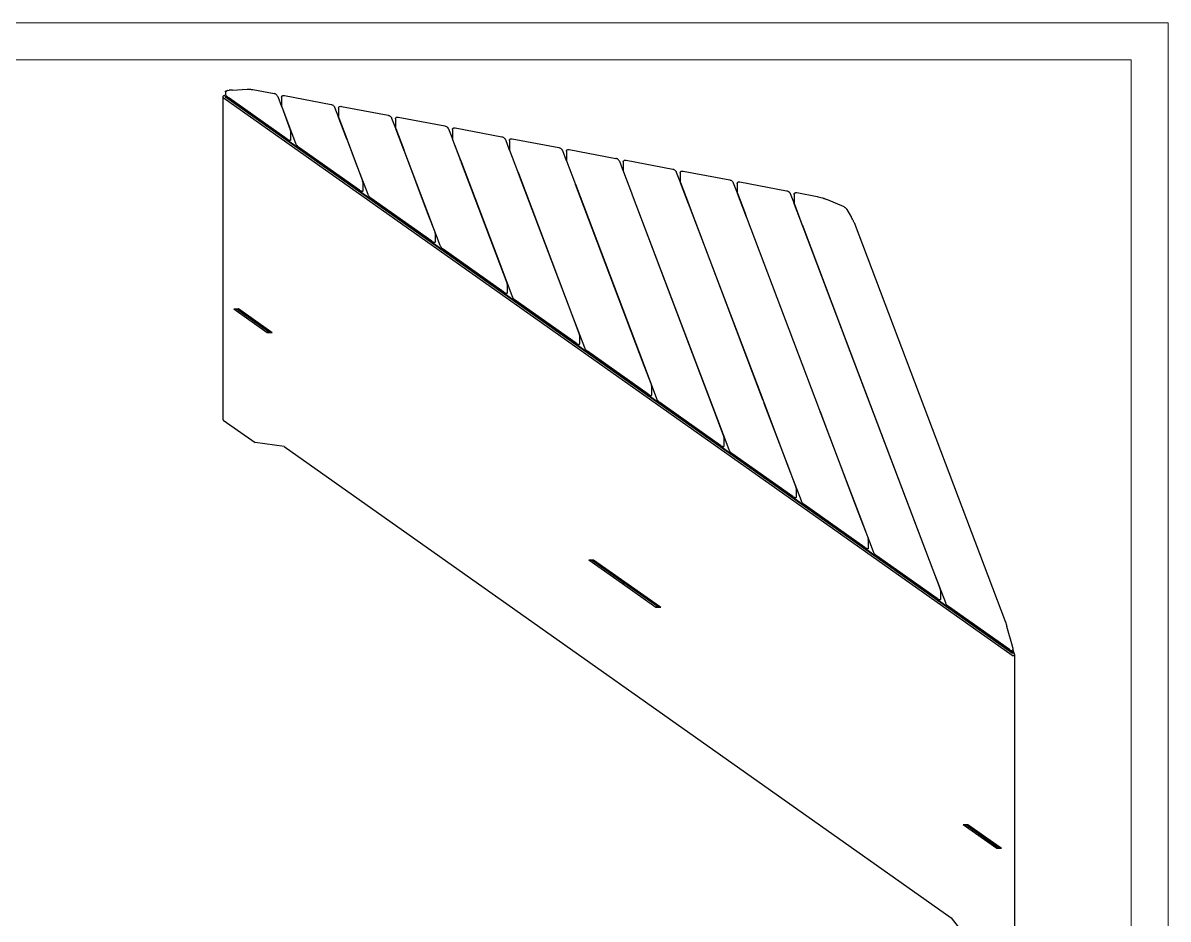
# Model space of a CAD drawing. Header units: millimetres. Extents: x -10 to 5396, y -36 to 3972.
# Drawn here: x 2988 to 5396, y 2087 to 3972 of the extents above; entities that cross this region are included whole.
import ezdxf

# ---------------------------------------------------------------- set-up
doc = ezdxf.new("R2010")
doc.units = ezdxf.units.MM
doc.layers.add('tabelka', color=155, linetype='Continuous')

msp = doc.modelspace()

# ---------------------------------------------------------------- linework, layer by layer
for p, q in [((3415.2, 3828.6), (3417.3, 3829.4)), ((3418.4, 3829.6), (3417.3, 3829.4)), ((3418.4, 3829.6), (3421.9, 3830.2)), ((3423.6, 3830.3), (3421.9, 3830.2)), ((3428.6, 3830.7), (3423.6, 3830.3)), ((3428.6, 3830.7), (3459.8, 3832.3)), ((3459.8, 3832.3), (3461.3, 3832.4)), ((3461.3, 3832.4), (3462.9, 3832.4)), ((3462.9, 3832.4), (3464.6, 3832.3)), ((3464.6, 3832.3), (3466.4, 3832.2)), ((3466.4, 3832.2), (3468.1, 3832)), ((3468.1, 3832), (3469.7, 3831.8)), ((3469.7, 3831.8), (3470.1, 3831.8)), ((3470.1, 3831.8), (3471.3, 3831.6)), ((3471.3, 3831.6), (3516.2, 3823.1)), ((3408.5, 3817), (3408.3, 3816.5)), ((3408.3, 3816.5), (3408.4, 3816)), ((3408.4, 3816), (3408.3, 3138.4)), ((3408.4, 3816), (3408.5, 3815.6)), ((3408.8, 3817.5), (3408.5, 3817)), ((3408.5, 3815.6), (3408.8, 3815.1)), ((3409.2, 3817.9), (3408.8, 3817.5)), ((3408.8, 3815.1), (3409.3, 3814.7)), ((3409.7, 3818.2), (3409.2, 3817.9)), ((3409.3, 3814.7), (5068.1, 2641.8)), ((3410.3, 3818.4), (3409.7, 3818.2)), ((3411, 3818.6), (3410.3, 3818.4)), ((3411.7, 3818.6), (3411, 3818.6)), ((3412.4, 3818.5), (3411.7, 3818.6)), ((3412.4, 3818.5), (3416.7, 3817.7)), ((3413.7, 3827.2), (3414.3, 3828.1)), ((3413.7, 3827.2), (3413.7, 3821.6)), ((3413.8, 3821.2), (3413.7, 3821.6)), ((3413.8, 3821.2), (3414.4, 3819.9)), ((3414.2, 3817.4), (5068.9, 2647.3)), ((3418, 3816.6), (3414.2, 3817.4)), ((3414.2, 3817.4), (3414.2, 3815.3)), ((5068.9, 2645.2), (3414.2, 3815.3)), ((3414.6, 3828.4), (3414.3, 3828.1)), ((3414.4, 3819.9), (3414.9, 3819.4)), ((3415.2, 3828.6), (3414.6, 3828.4)), ((3414.9, 3819.4), (3416.7, 3817.7)), ((3416.7, 3817.7), (3416.8, 3817.6)), ((3416.7, 3817.7), (3416.8, 3817.7)), ((3416.8, 3817.6), (3417.8, 3816.8)), ((3417.8, 3816.8), (3418, 3816.6)), ((3418, 3816.6), (3421, 3814.4)), ((3543.9, 3727.6), (3421, 3814.4)), ((3517.4, 3822.8), (3516.2, 3823.1)), ((3518.6, 3822.3), (3517.4, 3822.8)), ((3519.7, 3821.7), (3518.6, 3822.3)), ((3520.7, 3821), (3519.7, 3821.7)), ((3521.2, 3820.5), (3520.7, 3821)), ((3522.2, 3819.6), (3521.2, 3820.5)), ((3522.9, 3818.7), (3522.2, 3819.6)), ((3523.3, 3818), (3522.9, 3818.7)), ((3523.8, 3817), (3523.3, 3818)), ((3523.8, 3817), (3531.8, 3795.9)), ((3531.9, 3815.5), (3532, 3816.2)), ((3531.9, 3815.5), (3531.9, 3797.1)), ((3532, 3816.2), (3532.2, 3817)), ((3532.2, 3817), (3532.6, 3817.7)), ((3532.6, 3817.7), (3533.2, 3818.2)), ((3533.2, 3818.2), (3533.9, 3818.6)), ((3533.9, 3818.6), (3534.8, 3818.9)), ((3534.8, 3818.9), (3535.7, 3819)), ((3535.7, 3819), (3536.7, 3819.1)), ((3536.7, 3819.1), (3537.9, 3819)), ((3537.9, 3819), (3636, 3800.4)), ((3531.8, 3795.9), (3532.2, 3795.8)), ((3531.8, 3795.9), (3532.1, 3795)), ((3531.9, 3797.1), (3532.1, 3796)), ((3532.2, 3795.8), (3532.1, 3796)), ((3532.4, 3795), (3532.1, 3795)), ((3532.1, 3795), (3550.3, 3746.9)), ((3532.3, 3795.1), (3532.2, 3795.8)), ((3532.2, 3795.8), (3532.2, 3795.8)), ((3532.3, 3795.1), (3532.4, 3795)), ((3532.4, 3795), (3561.3, 3718.8)), ((3636, 3800.4), (3637.2, 3800.1)), ((3637.2, 3800.1), (3638.3, 3799.6)), ((3638.3, 3799.6), (3639.4, 3799)), ((3639.4, 3799), (3640.5, 3798.3)), ((3641, 3797.8), (3640.5, 3798.3)), ((3641, 3797.8), (3641.9, 3796.9)), ((3641.9, 3796.9), (3642.6, 3796.1)), ((3643, 3795.3), (3642.6, 3796.1)), ((3643, 3795.3), (3643.5, 3794.4)), ((3643.5, 3794.4), (3651.5, 3773.2)), ((3651.7, 3792.8), (3651.8, 3793.5)), ((3651.7, 3792.8), (3651.7, 3774.4)), ((3651.8, 3793.5), (3652, 3794.4)), ((3652, 3794.4), (3652.4, 3795)), ((3652.4, 3795), (3653, 3795.5)), ((3653, 3795.5), (3653.6, 3795.9)), ((3653.6, 3795.9), (3654.5, 3796.2)), ((3654.5, 3796.2), (3655.4, 3796.3)), ((3655.4, 3796.3), (3656.5, 3796.4)), ((3656.5, 3796.4), (3657.7, 3796.3)), ((3657.7, 3796.3), (3755.8, 3777.7)), ((3651.5, 3773.2), (3651.9, 3773.1)), ((3651.5, 3773.2), (3651.9, 3772.3)), ((3651.7, 3774.4), (3651.9, 3773.3)), ((3651.9, 3773.1), (3651.9, 3773.3)), ((3652.1, 3772.4), (3651.9, 3773.1)), ((3651.9, 3773.1), (3652, 3773.1)), ((3652.2, 3772.3), (3651.9, 3772.3)), ((3651.9, 3772.3), (3668.6, 3728.2)), ((3652.1, 3772.4), (3652.2, 3772.3)), ((3652.2, 3772.3), (3668.9, 3728.1)), ((3755.8, 3777.7), (3756.9, 3777.4)), ((3756.9, 3777.4), (3758.1, 3776.9)), ((3758.1, 3776.9), (3759.2, 3776.3)), ((3759.2, 3776.3), (3760.2, 3775.6)), ((3760.8, 3775.1), (3760.2, 3775.6)), ((3760.8, 3775.1), (3761.7, 3774.3)), ((3761.7, 3774.3), (3762.4, 3773.4)), ((3762.8, 3772.6), (3762.4, 3773.4)), ((3762.8, 3772.6), (3763.3, 3771.7)), ((3763.3, 3771.7), (3771.3, 3750.5)), ((3771.5, 3770.1), (3771.6, 3770.9)), ((3771.5, 3770.1), (3771.5, 3751.7)), ((3771.6, 3770.9), (3771.8, 3771.7)), ((3771.8, 3771.7), (3772.2, 3772.3)), ((3772.2, 3772.3), (3772.8, 3772.8)), ((3772.8, 3772.8), (3773.4, 3773.3)), ((3773.4, 3773.3), (3774.3, 3773.5)), ((3774.3, 3773.5), (3775.2, 3773.7)), ((3775.2, 3773.7), (3776.3, 3773.7)), ((3776.3, 3773.7), (3777.4, 3773.6)), ((3777.4, 3773.6), (3875.5, 3755)), ((3550.3, 3746.9), (3550.6, 3746.1)), ((3550.9, 3744.6), (3550.6, 3746.1)), ((3550.9, 3744.6), (3550.9, 3744)), ((3550.9, 3744), (3550.9, 3725.6)), ((3771.3, 3750.5), (3771.7, 3750.5)), ((3771.3, 3750.5), (3771.6, 3749.6)), ((3771.5, 3751.7), (3771.7, 3750.6)), ((3771.9, 3749.6), (3771.6, 3749.6)), ((3771.6, 3749.6), (3788.4, 3705.5)), ((3771.7, 3750.5), (3771.7, 3750.6)), ((3771.9, 3749.7), (3771.7, 3750.5)), ((3771.7, 3750.5), (3771.7, 3750.4)), ((3771.9, 3749.7), (3771.9, 3749.6)), ((3771.9, 3749.6), (3788.7, 3705.4)), ((3875.5, 3755), (3876.7, 3754.7)), ((3876.7, 3754.7), (3877.9, 3754.2)), ((3877.9, 3754.2), (3879, 3753.6)), ((3879, 3753.6), (3880, 3752.9)), ((3880.5, 3752.4), (3880, 3752.9)), ((3880.5, 3752.4), (3881.5, 3751.6)), ((3881.5, 3751.6), (3882.2, 3750.7)), ((3882.6, 3749.9), (3882.2, 3750.7)), ((3882.6, 3749.9), (3883.1, 3749)), ((3883.1, 3749), (3891.1, 3727.8)), ((3891.2, 3747.4), (3891.3, 3748.2)), ((3891.2, 3747.4), (3891.2, 3729)), ((3891.3, 3748.2), (3891.5, 3749)), ((3891.5, 3749), (3891.9, 3749.6)), ((3891.9, 3749.6), (3892.5, 3750.1)), ((3892.5, 3750.1), (3893.2, 3750.6)), ((3893.2, 3750.6), (3894.1, 3750.8)), ((3894.1, 3750.8), (3895, 3751)), ((3895, 3751), (3896, 3751)), ((3896, 3751), (3897.2, 3750.9)), ((3897.2, 3750.9), (3995.3, 3732.3)), ((3543.9, 3727.6), (3546.1, 3726.1)), ((3547.2, 3725.4), (3546.1, 3726.1)), ((3548.1, 3725), (3547.2, 3725.4)), ((3549.3, 3724.6), (3548.1, 3725)), ((3549.9, 3724.5), (3549.3, 3724.6)), ((3550.4, 3724.7), (3549.9, 3724.5)), ((3550.7, 3725.2), (3550.4, 3724.7)), ((3550.7, 3725.2), (3550.9, 3725.6)), ((3561.3, 3718.8), (3561.7, 3717.8)), ((3561.7, 3717.8), (3562.1, 3717)), ((3562.1, 3717), (3562.8, 3715.9)), ((3562.8, 3715.9), (3563.5, 3714.8)), ((3563.5, 3714.8), (3564.4, 3713.7)), ((3564.4, 3713.7), (3565.4, 3712.7)), ((3565.4, 3712.7), (3566.4, 3711.8)), ((3566.4, 3711.8), (3566.9, 3711.3)), ((3566.9, 3711.3), (3567.8, 3710.6)), ((3695.7, 3620.2), (3567.8, 3710.6)), ((3668.9, 3728.1), (3668.6, 3728.2)), ((3668.6, 3728.2), (3669.5, 3725.9)), ((3668.9, 3728.1), (3669.8, 3725.8)), ((3669.8, 3725.8), (3669.5, 3725.9)), ((3669.5, 3725.9), (3670.3, 3723.6)), ((3669.8, 3725.8), (3670.6, 3723.6)), ((3670.6, 3723.6), (3670.3, 3723.6)), ((3670.3, 3723.6), (3686.6, 3680.7)), ((3670.6, 3723.6), (3687, 3680.5)), ((3891.1, 3727.8), (3891.5, 3727.8)), ((3891.1, 3727.8), (3891.4, 3726.9)), ((3891.2, 3729), (3891.4, 3727.9)), ((3891.5, 3727.8), (3891.4, 3727.9)), ((3891.7, 3726.9), (3891.4, 3726.9)), ((3891.4, 3726.9), (3908.2, 3682.8)), ((3891.6, 3727), (3891.5, 3727.8)), ((3891.5, 3727.8), (3891.5, 3727.8)), ((3891.6, 3727), (3891.7, 3726.9)), ((3891.7, 3726.9), (3908.4, 3682.7)), ((3995.3, 3732.3), (3996.5, 3732)), ((3996.5, 3732), (3997.6, 3731.5)), ((3997.6, 3731.5), (3998.7, 3730.9)), ((3998.7, 3730.9), (3999.8, 3730.2)), ((4000.3, 3729.7), (3999.8, 3730.2)), ((4000.3, 3729.7), (4001.2, 3728.9)), ((4001.2, 3728.9), (4001.9, 3728)), ((4002.4, 3727.2), (4001.9, 3728)), ((4002.4, 3727.2), (4002.8, 3726.3)), ((4002.8, 3726.3), (4010.8, 3705.1)), ((4011, 3724.7), (4011.1, 3725.5)), ((4011, 3724.7), (4011, 3706.3)), ((4011.1, 3725.5), (4011.3, 3726.3)), ((4011.3, 3726.3), (4011.7, 3726.9)), ((4011.7, 3726.9), (4012.3, 3727.4)), ((4012.3, 3727.4), (4013, 3727.9)), ((4013, 3727.9), (4013.8, 3728.1)), ((4013.8, 3728.1), (4014.7, 3728.3)), ((4014.7, 3728.3), (4015.8, 3728.3)), ((4015.8, 3728.3), (4017, 3728.2)), ((4017, 3728.2), (4115.1, 3709.6)), ((4115.1, 3709.6), (4116.2, 3709.3)), ((4116.2, 3709.3), (4117.4, 3708.9)), ((3788.7, 3705.4), (3788.4, 3705.5)), ((3788.4, 3705.5), (3789.2, 3703.2)), ((3788.7, 3705.4), (3789.5, 3703.1)), ((3789.5, 3703.1), (3789.2, 3703.2)), ((3789.2, 3703.2), (3790.1, 3700.9)), ((3789.5, 3703.1), (3790.4, 3700.9)), ((3790.4, 3700.9), (3790.1, 3700.9)), ((3790.1, 3700.9), (3838.4, 3573.4)), ((3790.4, 3700.9), (3838.8, 3573.1)), ((4010.8, 3705.1), (4011.3, 3705.1)), ((4010.8, 3705.1), (4011.2, 3704.3)), ((4011, 3706.3), (4011.2, 3705.2)), ((4011.3, 3705.1), (4011.2, 3705.2)), ((4011.5, 3704.2), (4011.2, 3704.3)), ((4011.2, 3704.3), (4027.9, 3660.1)), ((4011.4, 3704.4), (4011.3, 3705.1)), ((4011.3, 3705.1), (4011.3, 3705.1)), ((4011.4, 3704.4), (4011.5, 3704.2)), ((4011.5, 3704.2), (4028.2, 3660)), ((4117.4, 3708.9), (4118.5, 3708.2)), ((4118.5, 3708.2), (4119.5, 3707.5)), ((4120.1, 3707), (4119.5, 3707.5)), ((4120.1, 3707), (4121, 3706.2)), ((4121, 3706.2), (4121.7, 3705.3)), ((4122.1, 3704.5), (4121.7, 3705.3)), ((4122.1, 3704.5), (4122.6, 3703.6)), ((4122.6, 3703.6), (4130.6, 3682.5)), ((4130.8, 3702), (4130.9, 3702.8)), ((4130.8, 3702), (4130.8, 3683.6)), ((4130.9, 3702.8), (4131.1, 3703.6)), ((4131.1, 3703.6), (4131.5, 3704.2)), ((4131.5, 3704.2), (4132.1, 3704.7)), ((4132.1, 3704.7), (4132.7, 3705.2)), ((4132.7, 3705.2), (4133.6, 3705.5)), ((4133.6, 3705.5), (4134.5, 3705.6)), ((4134.5, 3705.6), (4135.6, 3705.6)), ((4135.6, 3705.6), (4136.7, 3705.5)), ((4136.7, 3705.5), (4234.8, 3686.9)), ((4236, 3686.6), (4234.8, 3686.9)), ((4237.2, 3686.2), (4236, 3686.6)), ((4238.3, 3685.6), (4237.2, 3686.2)), ((4239.3, 3684.8), (4238.3, 3685.6)), ((3686.6, 3680.7), (3687, 3680.5)), ((3686.6, 3680.7), (3702.2, 3639.6)), ((3687, 3680.5), (3713.1, 3611.4)), ((3908.4, 3682.7), (3908.2, 3682.8)), ((3908.2, 3682.8), (3909, 3680.5)), ((3908.4, 3682.7), (3909.3, 3680.4)), ((3909.3, 3680.4), (3909, 3680.5)), ((3909, 3680.5), (3909.9, 3678.2)), ((3909.3, 3680.4), (3910.2, 3678.2)), ((3910.2, 3678.2), (3909.9, 3678.2)), ((3909.9, 3678.2), (3990.3, 3466)), ((3910.2, 3678.2), (3990.7, 3465.7)), ((4130.6, 3682.5), (4131, 3682.4)), ((4130.6, 3682.5), (4130.9, 3681.6)), ((4130.8, 3683.6), (4131, 3682.5)), ((4131.2, 3681.5), (4130.9, 3681.6)), ((4130.9, 3681.6), (4147.7, 3637.4)), ((4131, 3682.4), (4131, 3682.5)), ((4131.2, 3681.7), (4131, 3682.4)), ((4131, 3682.4), (4131, 3682.4)), ((4131.2, 3681.7), (4131.2, 3681.5)), ((4131.2, 3681.5), (4148, 3637.3)), ((4239.8, 3684.4), (4239.3, 3684.8)), ((4240.8, 3683.5), (4239.8, 3684.4)), ((4241.5, 3682.6), (4240.8, 3683.5)), ((4241.9, 3681.8), (4241.5, 3682.6)), ((4242.4, 3680.9), (4241.9, 3681.8)), ((4242.4, 3680.9), (4250.4, 3659.8)), ((4250.5, 3679.3), (4250.6, 3680.1)), ((4250.5, 3679.3), (4250.5, 3660.9)), ((4250.5, 3660.9), (4250.8, 3659.9)), ((4250.6, 3680.1), (4250.8, 3680.9)), ((4250.8, 3680.9), (4251.2, 3681.5)), ((4251.2, 3681.5), (4251.8, 3682)), ((4251.8, 3682), (4252.5, 3682.5)), ((4252.5, 3682.5), (4253.4, 3682.8)), ((4253.4, 3682.8), (4254.3, 3682.9)), ((4254.3, 3682.9), (4255.3, 3683)), ((4255.3, 3683), (4256.5, 3682.8)), ((4256.5, 3682.8), (4354.6, 3664.2)), ((4354.6, 3664.2), (4355.8, 3663.9)), ((4355.8, 3663.9), (4356.9, 3663.5)), ((4356.9, 3663.5), (4358, 3662.9)), ((4358, 3662.9), (4359.1, 3662.1)), ((4359.6, 3661.7), (4359.1, 3662.1)), ((4359.6, 3661.7), (4360.5, 3660.8)), ((4360.5, 3660.8), (4361.2, 3659.9)), ((3702.2, 3639.6), (3702.4, 3638.7)), ((3702.8, 3637.2), (3702.4, 3638.7)), ((3702.8, 3637.2), (3702.8, 3636.6)), ((4028.2, 3660), (4027.9, 3660.1)), ((4027.9, 3660.1), (4028.8, 3657.8)), ((4028.2, 3660), (4029.1, 3657.7)), ((4029.1, 3657.7), (4028.8, 3657.8)), ((4028.8, 3657.8), (4029.6, 3655.5)), ((4029.1, 3657.7), (4029.9, 3655.5)), ((4029.9, 3655.5), (4029.6, 3655.5)), ((4029.6, 3655.5), (4142.2, 3358.6)), ((4029.9, 3655.5), (4142.5, 3358.3)), ((4148, 3637.3), (4147.7, 3637.4)), ((4147.7, 3637.4), (4148.6, 3635.1)), ((4148, 3637.3), (4148.8, 3635.1)), ((4250.4, 3659.8), (4250.8, 3659.7)), ((4250.4, 3659.8), (4250.7, 3658.9)), ((4251, 3658.8), (4250.7, 3658.9)), ((4250.7, 3658.9), (4267.5, 3614.7)), ((4250.8, 3659.7), (4250.8, 3659.9)), ((4250.9, 3659), (4250.8, 3659.7)), ((4250.8, 3659.7), (4250.8, 3659.7)), ((4250.9, 3659), (4251, 3658.8)), ((4251, 3658.8), (4267.7, 3614.7)), ((4361.7, 3659.1), (4361.2, 3659.9)), ((4361.7, 3659.1), (4362.1, 3658.2)), ((4362.1, 3658.2), (4370.1, 3637.1)), ((4370.1, 3637.1), (4370.6, 3637)), ((4370.1, 3637.1), (4370.5, 3636.2)), ((4370.3, 3656.6), (4370.4, 3657.4)), ((4370.3, 3656.6), (4370.3, 3638.2)), ((4370.3, 3638.2), (4370.5, 3637.2)), ((4370.4, 3657.4), (4370.6, 3658.2)), ((4370.6, 3637), (4370.5, 3637.2)), ((4370.6, 3658.2), (4371, 3658.9)), ((4370.7, 3636.3), (4370.6, 3637)), ((4370.6, 3637), (4370.6, 3637)), ((4371, 3658.9), (4371.6, 3659.3)), ((4371.6, 3659.3), (4372.3, 3659.8)), ((4372.3, 3659.8), (4373.1, 3660.1)), ((4373.1, 3660.1), (4374, 3660.2)), ((4374, 3660.2), (4375.1, 3660.3)), ((4375.1, 3660.3), (4376.3, 3660.1)), ((4376.3, 3660.1), (4474.4, 3641.5)), ((4474.4, 3641.5), (4475.5, 3641.2)), ((4475.5, 3641.2), (4476.7, 3640.8)), ((4476.7, 3640.8), (4477.8, 3640.2)), ((4477.8, 3640.2), (4478.8, 3639.5)), ((4479.4, 3639), (4478.8, 3639.5)), ((4479.4, 3639), (4480.3, 3638.1)), ((4480.3, 3638.1), (4481, 3637.2)), ((4481.4, 3636.4), (4481, 3637.2)), ((4491.4, 3636.7), (4492, 3637.1)), ((4492, 3637.1), (4492.9, 3637.4)), ((4492.9, 3637.4), (4493.8, 3637.5)), ((4493.8, 3637.5), (4494.9, 3637.6)), ((4494.9, 3637.6), (4496, 3637.4)), ((4496, 3637.4), (4594.1, 3618.9)), ((3695.7, 3620.2), (3698, 3618.7)), ((3699, 3618), (3698, 3618.7)), ((3700, 3617.6), (3699, 3618)), ((3701.1, 3617.2), (3700, 3617.6)), ((3701.8, 3617.1), (3701.1, 3617.2)), ((3702.2, 3617.3), (3701.8, 3617.1)), ((3702.6, 3617.8), (3702.2, 3617.3)), ((3702.6, 3617.8), (3702.8, 3618.2)), ((3702.8, 3636.6), (3702.8, 3618.2)), ((4148.8, 3635.1), (4148.6, 3635.1)), ((4148.6, 3635.1), (4149.4, 3632.9)), ((4148.8, 3635.1), (4149.7, 3632.8)), ((4149.7, 3632.8), (4149.4, 3632.9)), ((4149.4, 3632.9), (4294, 3251.2)), ((4149.7, 3632.8), (4294.4, 3251)), ((4267.7, 3614.7), (4267.5, 3614.7)), ((4267.5, 3614.7), (4268.3, 3612.4)), ((4267.7, 3614.7), (4268.6, 3612.4)), ((4370.8, 3636.1), (4370.5, 3636.2)), ((4370.5, 3636.2), (4387.2, 3592)), ((4370.7, 3636.3), (4370.8, 3636.1)), ((4370.8, 3636.1), (4387.5, 3592)), ((4481.4, 3636.4), (4481.9, 3635.5)), ((4481.9, 3635.5), (4489.9, 3614.4)), ((4489.9, 3614.4), (4490.3, 3614.3)), ((4489.9, 3614.4), (4490.3, 3613.5)), ((4490.1, 3633.9), (4490.2, 3634.7)), ((4490.1, 3633.9), (4490.1, 3615.5)), ((4490.1, 3615.5), (4490.3, 3614.5)), ((4490.2, 3634.7), (4490.4, 3635.5)), ((4490.3, 3614.3), (4490.3, 3614.5)), ((4490.5, 3613.6), (4490.3, 3614.3)), ((4490.3, 3614.3), (4490.3, 3614.3)), ((4490.5, 3613.4), (4490.3, 3613.5)), ((4490.3, 3613.5), (4507, 3569.3)), ((4490.4, 3635.5), (4490.8, 3636.2)), ((4490.5, 3613.6), (4490.5, 3613.4)), ((4490.5, 3613.4), (4507.3, 3569.3)), ((4490.8, 3636.2), (4491.4, 3636.7)), ((4594.1, 3618.9), (4595.3, 3618.6)), ((4595.3, 3618.6), (4596.5, 3618.1)), ((4596.5, 3618.1), (4597.6, 3617.5)), ((4597.6, 3617.5), (4598.6, 3616.8)), ((4599.1, 3616.3), (4598.6, 3616.8)), ((4599.1, 3616.3), (4600.1, 3615.4)), ((4600.1, 3615.4), (4600.8, 3614.5)), ((4601.2, 3613.8), (4600.8, 3614.5)), ((4601.2, 3613.8), (4601.7, 3612.8)), ((4601.7, 3612.8), (4609.7, 3591.7)), ((4609.9, 3612), (4610.2, 3612.8)), ((4610.2, 3612.8), (4610.5, 3613.5)), ((4610.5, 3613.5), (4611.1, 3614)), ((4611.1, 3614), (4611.8, 3614.4)), ((4611.8, 3614.4), (4612.7, 3614.7)), ((4612.7, 3614.7), (4613.6, 3614.8)), ((4613.6, 3614.8), (4614.6, 3614.9)), ((4614.6, 3614.9), (4615.8, 3614.8)), ((4615.8, 3614.8), (4658.3, 3606.7)), ((3713.1, 3611.4), (3713.6, 3610.4)), ((3713.6, 3610.4), (3714, 3609.6)), ((3714, 3609.6), (3714.6, 3608.6)), ((3714.6, 3608.6), (3715.4, 3607.5)), ((3715.4, 3607.5), (3716.3, 3606.4)), ((3716.3, 3606.4), (3717.3, 3605.3)), ((3717.3, 3605.3), (3718.2, 3604.4)), ((3718.2, 3604.4), (3718.8, 3603.9)), ((3718.8, 3603.9), (3719.7, 3603.2)), ((3847.6, 3512.8), (3719.7, 3603.2)), ((4268.6, 3612.4), (4268.3, 3612.4)), ((4268.3, 3612.4), (4269.2, 3610.2)), ((4268.6, 3612.4), (4269.5, 3610.1)), ((4269.5, 3610.1), (4269.2, 3610.2)), ((4269.2, 3610.2), (4445.9, 3143.8)), ((4269.5, 3610.1), (4446.3, 3143.6)), ((4387.5, 3592), (4387.2, 3592)), ((4387.2, 3592), (4388.1, 3589.7)), ((4387.5, 3592), (4388.4, 3589.7)), ((4388.4, 3589.7), (4388.1, 3589.7)), ((4388.1, 3589.7), (4388.9, 3587.5)), ((4388.4, 3589.7), (4389.2, 3587.4)), ((4609.7, 3591.7), (4610.1, 3591.6)), ((4609.7, 3591.7), (4610, 3590.8)), ((4609.8, 3611.2), (4609.9, 3612)), ((4609.8, 3611.2), (4609.8, 3592.9)), ((4609.8, 3592.9), (4610.1, 3591.8)), ((4610.3, 3590.7), (4610, 3590.8)), ((4610, 3590.8), (4626.8, 3546.6)), ((4610.1, 3591.6), (4610.1, 3591.8)), ((4610.3, 3590.9), (4610.1, 3591.6)), ((4610.1, 3591.6), (4610.1, 3591.6)), ((4610.3, 3590.9), (4610.3, 3590.7)), ((4610.3, 3590.7), (4627, 3546.6)), ((4658.3, 3606.7), (4660.3, 3606.3)), ((4660.4, 3606.2), (4660.3, 3606.3)), ((4660.4, 3606.2), (4663.1, 3605.5)), ((4663.1, 3605.5), (4666.2, 3604.6)), ((4666.2, 3604.6), (4669.3, 3603.6)), ((4669.3, 3603.6), (4669.5, 3603.6)), ((4669.5, 3603.6), (4670.9, 3603.1)), ((4670.9, 3603.1), (4672.5, 3602.6)), ((4673, 3602.4), (4672.5, 3602.6)), ((4673, 3602.4), (4673.5, 3602.2)), ((4673.5, 3602.2), (4676.3, 3601.2)), ((4673.5, 3602.2), (4673.5, 3602.2)), ((4676.3, 3601.2), (4678.8, 3600.3)), ((4715, 3584.7), (4678.8, 3600.3)), ((3838.4, 3573.4), (3838.8, 3573.1)), ((3838.4, 3573.4), (3854.1, 3532.2)), ((3838.8, 3573.1), (3865, 3504)), ((4389.2, 3587.4), (4388.9, 3587.5)), ((4388.9, 3587.5), (4543.4, 3179.9)), ((4389.2, 3587.4), (4543.7, 3179.8)), ((4507.3, 3569.3), (4507, 3569.3)), ((4507, 3569.3), (4507.9, 3567)), ((4507.3, 3569.3), (4508.1, 3567)), ((4508.1, 3567), (4507.9, 3567)), ((4507.9, 3567), (4508.7, 3564.8)), ((4508.1, 3567), (4509, 3564.7)), ((4509, 3564.7), (4508.7, 3564.8)), ((4508.7, 3564.8), (4663.2, 3157.2)), ((4509, 3564.7), (4663.5, 3157.1)), ((4715, 3584.7), (4715.6, 3584.4)), ((4715.6, 3584.4), (4716.2, 3584.1)), ((4716.2, 3584.1), (4716.8, 3583.7)), ((4716.8, 3583.7), (4717.3, 3583.4)), ((4717.3, 3583.4), (4717.7, 3583)), ((4718.6, 3582.3), (4717.7, 3583)), ((4718.6, 3582.3), (4719.1, 3581.8)), ((4719.9, 3580.8), (4719.1, 3581.8)), ((4719.9, 3580.8), (4720.3, 3580.3)), ((4720.3, 3580.3), (4721, 3579.1)), ((4721, 3579.1), (4730.7, 3562.3)), ((4627, 3546.6), (4626.8, 3546.6)), ((4626.8, 3546.6), (4627.6, 3544.4)), ((4627, 3546.6), (4627.9, 3544.3)), ((4627.9, 3544.3), (4627.6, 3544.4)), ((4627.6, 3544.4), (4628.5, 3542.1)), ((4627.9, 3544.3), (4628.8, 3542)), ((4628.8, 3542), (4628.5, 3542.1)), ((4628.5, 3542.1), (4719.2, 3302.6)), ((4719.2, 3303.3), (4628.8, 3542)), ((4731.5, 3560.8), (4730.7, 3562.3)), ((4732.4, 3559.1), (4731.5, 3560.8)), ((4733.2, 3557.5), (4732.4, 3559.1)), ((4734, 3555.9), (4733.2, 3557.5)), ((4734, 3555.9), (4734.4, 3555.2)), ((4735, 3553.9), (4734.4, 3555.2)), ((4735.5, 3553), (4735, 3553.9)), ((4735.8, 3552.3), (4735.5, 3553)), ((4735.8, 3552.3), (5054.5, 2711.3)), ((3854.1, 3532.2), (3854.3, 3531.3)), ((3854.7, 3529.9), (3854.3, 3531.3)), ((3854.7, 3529.9), (3854.7, 3529.2)), ((3854.7, 3529.2), (3854.7, 3510.8)), ((3847.6, 3512.8), (3849.8, 3511.3)), ((3850.9, 3510.6), (3849.8, 3511.3)), ((3851.8, 3510.2), (3850.9, 3510.6)), ((3853, 3509.8), (3851.8, 3510.2)), ((3853.7, 3509.7), (3853, 3509.8)), ((3854.1, 3509.9), (3853.7, 3509.7)), ((3854.5, 3510.4), (3854.1, 3509.9)), ((3854.5, 3510.4), (3854.7, 3510.8)), ((3865, 3504), (3865.4, 3503)), ((3865.4, 3503), (3865.9, 3502.2)), ((3865.9, 3502.2), (3866.5, 3501.2)), ((3866.5, 3501.2), (3867.3, 3500.1)), ((3867.3, 3500.1), (3868.2, 3499)), ((3868.2, 3499), (3869.1, 3498)), ((3869.1, 3498), (3870.1, 3497)), ((3870.1, 3497), (3870.6, 3496.6)), ((3870.6, 3496.6), (3871.6, 3495.8)), ((3999.4, 3405.4), (3871.6, 3495.8)), ((3990.3, 3466), (3990.7, 3465.7)), ((3990.3, 3466), (4005.9, 3424.8)), ((3990.7, 3465.7), (4016.9, 3396.6)), ((4005.9, 3424.8), (4006.2, 3423.9)), ((4006.5, 3422.5), (4006.2, 3423.9)), ((4006.5, 3422.5), (4006.5, 3421.8)), ((4006.5, 3421.8), (4006.5, 3403.5)), ((3999.4, 3405.4), (4001.7, 3403.9)), ((4002.8, 3403.3), (4001.7, 3403.9)), ((4003.7, 3402.9), (4002.8, 3403.3)), ((4004.9, 3402.4), (4003.7, 3402.9)), ((4005.5, 3402.4), (4004.9, 3402.4)), ((4006, 3402.5), (4005.5, 3402.4)), ((4006.3, 3403), (4006, 3402.5)), ((4006.3, 3403), (4006.5, 3403.5)), ((4016.9, 3396.6), (4017.3, 3395.7)), ((4017.3, 3395.7), (4017.7, 3394.9)), ((4017.7, 3394.9), (4018.3, 3393.8)), ((4018.3, 3393.8), (4019.1, 3392.7)), ((4019.1, 3392.7), (4020, 3391.6)), ((4020, 3391.6), (4021, 3390.6)), ((4021, 3390.6), (4022, 3389.7)), ((4022, 3389.7), (4022.5, 3389.2)), ((4022.5, 3389.2), (4023.4, 3388.5)), ((4151.3, 3298), (4023.4, 3388.5)), ((3431.2, 3370.7), (3501.9, 3320.7)), ((3431.2, 3370.7), (3436.8, 3370.7)), ((3436.8, 3370.7), (3441.1, 3370.8)), ((3436.8, 3370.7), (3504.7, 3322.7)), ((3441.1, 3370.8), (3509, 3322.7)), ((4142.2, 3358.6), (4142.5, 3358.3)), ((4142.2, 3358.6), (4157.8, 3317.4)), ((4142.5, 3358.3), (4168.7, 3289.3)), ((3501.9, 3320.7), (3504.7, 3322.7)), ((3501.9, 3320.7), (3511.8, 3320.8)), ((3504.7, 3322.7), (3509, 3322.7)), ((3509, 3322.7), (3511.8, 3320.8)), ((4157.8, 3317.4), (4158, 3316.5)), ((4158.4, 3315.1), (4158, 3316.5)), ((4158.4, 3315.1), (4158.4, 3314.5)), ((4158.4, 3314.5), (4158.4, 3296.1)), ((4719.2, 3302.6), (4719.2, 3303.3)), ((4719.2, 3303.3), (4719.5, 3302.6)), ((4719.2, 3302.6), (4719.5, 3301.9)), ((4719.5, 3302.6), (4719.5, 3301.9)), ((4719.5, 3302.6), (4901.8, 2821.5)), ((4719.5, 3301.9), (4901.5, 2821.7)), ((4151.3, 3298), (4153.6, 3296.5)), ((4154.6, 3295.9), (4153.6, 3296.5)), ((4155.5, 3295.5), (4154.6, 3295.9)), ((4156.7, 3295.1), (4155.5, 3295.5)), ((4157.4, 3295), (4156.7, 3295.1)), ((4157.8, 3295.2), (4157.4, 3295)), ((4158.2, 3295.7), (4157.8, 3295.2)), ((4158.2, 3295.7), (4158.4, 3296.1)), ((4168.7, 3289.3), (4169.2, 3288.3)), ((4169.2, 3288.3), (4169.6, 3287.5)), ((4169.6, 3287.5), (4170.2, 3286.4)), ((4170.2, 3286.4), (4171, 3285.3)), ((4171, 3285.3), (4171.9, 3284.2)), ((4171.9, 3284.2), (4172.8, 3283.2)), ((4172.8, 3283.2), (4173.8, 3282.3)), ((4173.8, 3282.3), (4174.4, 3281.8)), ((4174.4, 3281.8), (4175.3, 3281.1)), ((4303.2, 3190.7), (4175.3, 3281.1)), ((4294, 3251.2), (4294.4, 3251)), ((4294, 3251.2), (4309.6, 3210)), ((4294.4, 3251), (4320.6, 3181.9)), ((4309.6, 3210), (4309.9, 3209.2)), ((4310.2, 3207.7), (4309.9, 3209.2)), ((4310.2, 3207.7), (4310.2, 3207.1)), ((4310.2, 3207.1), (4310.2, 3188.7)), ((4303.2, 3190.7), (4305.4, 3189.2)), ((4306.5, 3188.5), (4305.4, 3189.2)), ((4307.4, 3188.1), (4306.5, 3188.5)), ((4308.6, 3187.7), (4307.4, 3188.1)), ((4309.2, 3187.6), (4308.6, 3187.7)), ((4309.7, 3187.8), (4309.2, 3187.6)), ((4310, 3188.3), (4309.7, 3187.8)), ((4310, 3188.3), (4310.2, 3188.7)), ((4321, 3180.9), (4320.6, 3181.9)), ((4321, 3180.9), (4321.4, 3180.1)), ((4322.1, 3179), (4321.4, 3180.1)), ((4543.7, 3179.8), (4543.4, 3179.9)), ((4543.4, 3179.9), (4545.1, 3175.4)), ((4543.7, 3179.8), (4545.4, 3175.3)), ((4322.8, 3177.9), (4322.1, 3179)), ((4323.7, 3176.8), (4322.8, 3177.9)), ((4324.7, 3175.8), (4323.7, 3176.8)), ((4325.7, 3174.9), (4324.7, 3175.8)), ((4325.7, 3174.9), (4326.2, 3174.4)), ((4327.2, 3173.7), (4326.2, 3174.4)), ((4455, 3083.3), (4327.2, 3173.7)), ((4545.4, 3175.3), (4545.1, 3175.4)), ((4545.1, 3175.4), (4546.3, 3172.2)), ((4545.4, 3175.3), (4546.6, 3172.2)), ((4546.6, 3172.2), (4546.3, 3172.2)), ((4546.3, 3172.2), (4597.7, 3036.5)), ((4546.6, 3172.2), (4598.1, 3036.2)), ((4663.5, 3157.1), (4663.2, 3157.2)), ((4663.2, 3157.2), (4664.9, 3152.7)), ((4663.5, 3157.1), (4665.2, 3152.7)), ((3408.3, 3138.4), (3408.4, 3137.9)), ((3408.4, 3137.9), (3408.5, 3137.4)), ((3408.5, 3137.4), (3408.8, 3137)), ((3408.8, 3137), (3409.3, 3136.6)), ((3409.3, 3136.6), (3476.5, 3089.1)), ((4445.9, 3143.8), (4446.3, 3143.6)), ((4445.9, 3143.8), (4461.5, 3102.7)), ((4446.3, 3143.6), (4472.4, 3074.5)), ((4665.2, 3152.7), (4664.9, 3152.7)), ((4664.9, 3152.7), (4666.1, 3149.6)), ((4665.2, 3152.7), (4666.4, 3149.5)), ((4666.4, 3149.5), (4666.1, 3149.6)), ((4666.1, 3149.6), (4719.2, 3009.3)), ((4719.2, 3009.9), (4666.4, 3149.5)), ((3537.7, 3081.1), (3476.5, 3089.1)), ((4455, 3083.3), (4457.3, 3081.8)), ((4461.5, 3102.7), (4461.7, 3101.8)), ((4462.1, 3100.3), (4461.7, 3101.8)), ((4462.1, 3100.3), (4462.1, 3099.7)), ((4462.1, 3099.7), (4462.1, 3081.3)), ((3537.7, 3081.1), (4939.8, 2089.8)), ((4458.3, 3081.1), (4457.3, 3081.8)), ((4459.3, 3080.7), (4458.3, 3081.1)), ((4460.4, 3080.3), (4459.3, 3080.7)), ((4461.1, 3080.2), (4460.4, 3080.3)), ((4461.5, 3080.4), (4461.1, 3080.2)), ((4461.9, 3080.9), (4461.5, 3080.4)), ((4461.9, 3080.9), (4462.1, 3081.3)), ((4472.4, 3074.5), (4472.9, 3073.5)), ((4472.9, 3073.5), (4473.3, 3072.7)), ((4473.3, 3072.7), (4473.9, 3071.7)), ((4473.9, 3071.7), (4474.7, 3070.6)), ((4474.7, 3070.6), (4475.6, 3069.5)), ((4475.6, 3069.5), (4476.6, 3068.4)), ((4476.6, 3068.4), (4477.5, 3067.5)), ((4477.5, 3067.5), (4478.1, 3067.1)), ((4478.1, 3067.1), (4479, 3066.3)), ((4606.9, 2975.9), (4479, 3066.3)), ((4597.7, 3036.5), (4598.1, 3036.2)), ((4597.7, 3036.5), (4613.4, 2995.3)), ((4598.1, 3036.2), (4624.3, 2967.1)), ((4613.4, 2995.3), (4613.6, 2994.4)), ((4614, 2993), (4613.6, 2994.4)), ((4614, 2993), (4614, 2992.3)), ((4614, 2992.3), (4614, 2973.9)), ((4719.2, 3009.3), (4719.2, 3009.9)), ((4719.2, 3009.9), (4719.5, 3009.2)), ((4719.2, 3009.3), (4719.5, 3008.5)), ((4719.5, 3009.2), (4719.5, 3008.5)), ((4719.5, 3009.2), (4750, 2928.8)), ((4719.5, 3008.5), (4749.6, 2929.1)), ((4606.9, 2975.9), (4609.1, 2974.4)), ((4610.2, 2973.7), (4609.1, 2974.4)), ((4611.1, 2973.4), (4610.2, 2973.7)), ((4612.3, 2972.9), (4611.1, 2973.4)), ((4613, 2972.8), (4612.3, 2972.9)), ((4613.4, 2973), (4613, 2972.8)), ((4613.8, 2973.5), (4613.4, 2973)), ((4613.8, 2973.5), (4614, 2973.9)), ((4624.3, 2967.1), (4624.7, 2966.1)), ((4624.7, 2966.1), (4625.2, 2965.3)), ((4625.2, 2965.3), (4625.8, 2964.3)), ((4625.8, 2964.3), (4626.6, 2963.2)), ((4626.6, 2963.2), (4627.5, 2962.1)), ((4627.5, 2962.1), (4628.4, 2961.1)), ((4628.4, 2961.1), (4629.4, 2960.2)), ((4629.4, 2960.2), (4629.9, 2959.7)), ((4629.9, 2959.7), (4630.9, 2959)), ((4758.8, 2868.5), (4630.9, 2959)), ((4749.6, 2929.1), (4750, 2928.8)), ((4749.6, 2929.1), (4765.2, 2887.9)), ((4750, 2928.8), (4776.2, 2859.7)), ((4758.8, 2868.5), (4761, 2867)), ((4762.1, 2866.4), (4761, 2867)), ((4763, 2866), (4762.1, 2866.4)), ((4765.2, 2887.9), (4765.5, 2887)), ((4765.6, 2866.1), (4765.3, 2865.7)), ((4765.8, 2885.6), (4765.5, 2887)), ((4765.6, 2866.1), (4765.8, 2866.6)), ((4765.8, 2885.6), (4765.8, 2884.9)), ((4765.8, 2884.9), (4765.8, 2866.6)), ((4177.9, 2842.7), (4248.6, 2792.7)), ((4177.9, 2842.7), (4183.5, 2842.7)), ((4183.5, 2842.7), (4187.8, 2842.8)), ((4183.5, 2842.7), (4251.5, 2794.7)), ((4187.8, 2842.8), (4326.5, 2744.7)), ((4764.2, 2865.6), (4763, 2866)), ((4764.8, 2865.5), (4764.2, 2865.6)), ((4765.3, 2865.7), (4764.8, 2865.5)), ((4776.2, 2859.7), (4776.6, 2858.8)), ((4776.6, 2858.8), (4777, 2858)), ((4777, 2858), (4777.6, 2856.9)), ((4777.6, 2856.9), (4778.4, 2855.8)), ((4778.4, 2855.8), (4779.3, 2854.7)), ((4779.3, 2854.7), (4780.3, 2853.7)), ((4780.3, 2853.7), (4781.3, 2852.8)), ((4781.3, 2852.8), (4781.8, 2852.3)), ((4781.8, 2852.3), (4782.7, 2851.6)), ((4910.6, 2761.2), (4782.7, 2851.6)), ((4901.5, 2821.7), (4901.8, 2821.5)), ((4901.5, 2821.7), (4917.1, 2780.5)), ((4901.8, 2821.5), (4928, 2752.4)), ((4248.6, 2792.7), (4251.5, 2794.7)), ((4251.5, 2794.7), (4322.2, 2744.7)), ((4248.6, 2792.7), (4319.3, 2742.7)), ((4917.1, 2780.5), (4917.3, 2779.7)), ((4917.7, 2778.2), (4917.3, 2779.7)), ((4917.7, 2778.2), (4917.7, 2777.6)), ((4917.7, 2777.6), (4917.7, 2759.2)), ((4910.6, 2761.2), (4912.9, 2759.6)), ((4913.9, 2759), (4912.9, 2759.6)), ((4914.8, 2758.6), (4913.9, 2759)), ((4916, 2758.2), (4914.8, 2758.6)), ((4916.7, 2758.1), (4916, 2758.2)), ((4917.1, 2758.3), (4916.7, 2758.1)), ((4917.5, 2758.8), (4917.1, 2758.3)), ((4917.5, 2758.8), (4917.7, 2759.2)), ((4928, 2752.4), (4928.5, 2751.4)), ((4928.5, 2751.4), (4928.9, 2750.6)), ((4928.9, 2750.6), (4929.5, 2749.5)), ((4929.5, 2749.5), (4930.3, 2748.4)), ((4930.3, 2748.4), (4931.2, 2747.3)), ((4931.2, 2747.3), (4932.1, 2746.3)), ((4932.1, 2746.3), (4933.1, 2745.4)), ((4319.3, 2742.7), (4322.2, 2744.7)), ((4319.3, 2742.7), (4329.2, 2742.8)), ((4322.2, 2744.7), (4326.5, 2744.7)), ((4326.5, 2744.7), (4329.2, 2742.8)), ((4933.1, 2745.4), (4933.7, 2744.9)), ((4933.7, 2744.9), (4934.6, 2744.2)), ((5062.5, 2653.8), (4934.6, 2744.2)), ((5054.5, 2711.3), (5054.8, 2710.5)), ((5054.8, 2710.5), (5055.1, 2709.5)), ((5055.1, 2709.5), (5055.5, 2708.2)), ((5055.5, 2708.2), (5056, 2706.9)), ((5056, 2706.9), (5056.4, 2705.4)), ((5056.4, 2705.4), (5056.8, 2704)), ((5056.8, 2704), (5057.2, 2702.6)), ((5068.9, 2661.2), (5057.2, 2702.6)), ((5062.5, 2653.8), (5064.7, 2652.3)), ((5064.7, 2652.3), (5065.8, 2651.6)), ((5065.8, 2651.6), (5066.7, 2651.2)), ((5067.5, 2650.9), (5066.7, 2651.2)), ((5067.9, 2650.8), (5067.5, 2650.9)), ((5068.9, 2647.3), (5067.5, 2650.9)), ((5067.9, 2650.8), (5068.5, 2650.7)), ((5068.5, 2650.7), (5069, 2650.9)), ((5069.2, 2660), (5068.9, 2661.2)), ((5069.3, 2651.4), (5069, 2650.9)), ((5069.5, 2658.3), (5069.2, 2660)), ((5069.5, 2651.8), (5069.3, 2651.4)), ((5069.5, 2657.5), (5069.5, 2658.3)), ((5069.5, 2657.5), (5069.5, 2654.5)), ((5069.5, 2654.5), (5069.5, 2651.8)), ((5073.5, 2643.9), (5069.5, 2654.5)), ((5068.1, 2641.8), (5068.5, 2641.6)), ((5068.5, 2641.6), (5068.9, 2641.4)), ((5068.9, 2647.3), (5068.9, 2645.2)), ((5068.9, 2641.4), (5068.9, 2641.4)), ((5068.9, 2641.4), (5069.3, 2641.2)), ((5069.3, 2641.2), (5069.7, 2641.2)), ((5069.7, 2641.2), (5069.8, 2641.2)), ((5069.8, 2641.2), (5070.1, 2641.1)), ((5070.1, 2641.1), (5070.2, 2641.1)), ((5070.2, 2641.1), (5070.7, 2641.1)), ((5070.7, 2641.1), (5071.1, 2641.2)), ((5071.1, 2641.2), (5071.6, 2641.3)), ((5071.6, 2641.3), (5072, 2641.4)), ((5072, 2641.4), (5072.4, 2641.6)), ((5072.4, 2641.6), (5072.7, 2641.8)), ((5072.7, 2641.8), (5073, 2642.1)), ((5073, 2642.1), (5073.3, 2642.3)), ((5073.3, 2642.3), (5073.5, 2642.6)), ((5073.6, 2643.6), (5073.5, 2643.9)), ((5073.5, 2642.8), (5073.6, 2643)), ((5073.5, 2642.6), (5073.5, 2642.8)), ((5073.6, 2643.3), (5073.6, 2643.6)), ((5073.6, 2643), (5073.6, 2643.3)), ((5073.6, 2643.3), (5073.6, 1965.5)), ((4965.6, 2285.7), (4971.2, 2285.8)), ((4965.6, 2285.7), (5036.3, 2235.7)), ((4971.2, 2285.8), (5039.2, 2237.7)), ((4971.2, 2285.8), (4975.5, 2285.8)), ((4975.5, 2285.8), (5043.5, 2237.8)), ((5036.3, 2235.7), (5039.2, 2237.7)), ((5036.3, 2235.7), (5046.2, 2235.8)), ((5039.2, 2237.7), (5043.5, 2237.8)), ((5043.5, 2237.8), (5046.2, 2235.8)), ((4939.8, 2089.8), (5001, 2011.1))]:
    msp.add_line(p, q)
at = {"layer": 'tabelka', "lineweight": 5}
for points in [[(-10.1, 3971.8), (5396.3, 3971.8), (5396.3, -35.8), (-10.1, -35.8)], [(67.3, 3894.4), (5318.9, 3894.4), (5318.9, 41.6), (67.3, 41.6)]]:
    msp.add_lwpolyline(points, close=True, dxfattribs=at)

doc.saveas('drawing.dxf')
